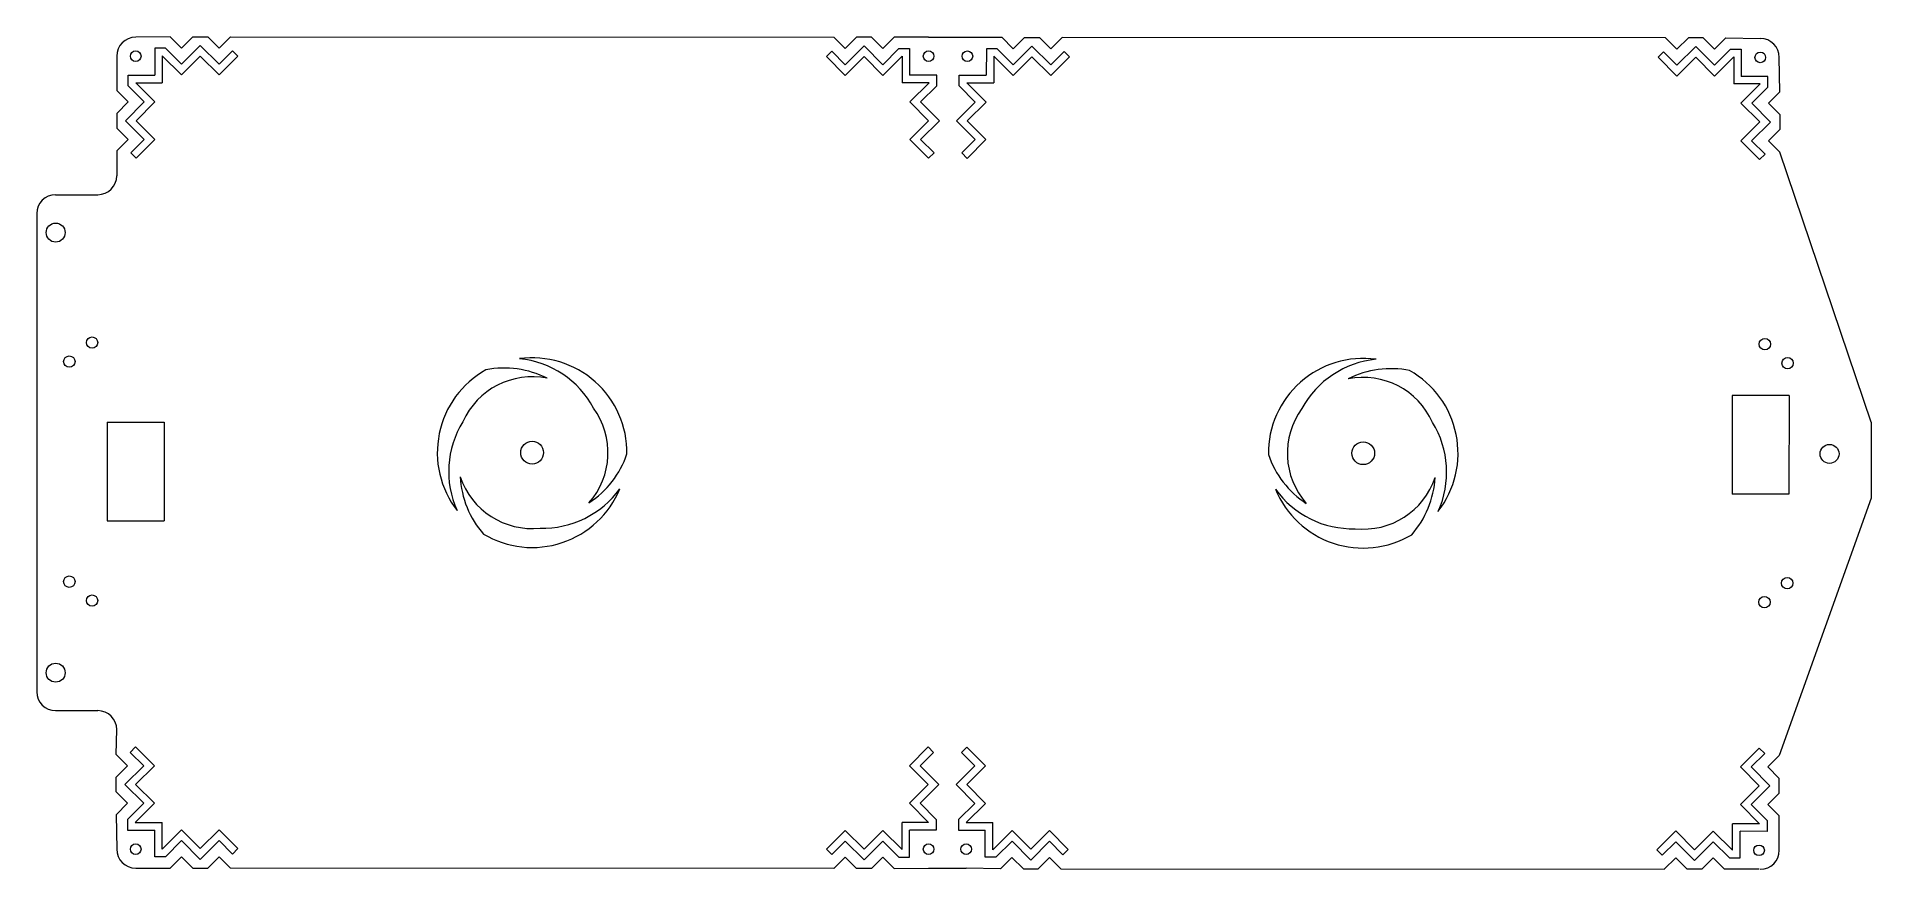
# Model space of a CAD drawing. Header units: millimetres. Extents: x -14 to 470, y -38 to 182.
import ezdxf

# ---------------------------------------------------------------- set-up
doc = ezdxf.new("R2010")
doc.units = ezdxf.units.MM
doc.layers.get('0').update_dxf_attribs({"linetype": 'CONTINUOUS', "lineweight": 0})

msp = doc.modelspace()

# ---------------------------------------------------------------- linework, layer by layer
for p, q in [((21.57, 181.64), (12.5, 181.5)), ((24.57, 178.64), (21.57, 181.64)), ((24.57, 178.64), (27.57, 181.64)), ((24.57, 174.4), (29.52, 179.35)), ((27.57, 181.64), (31.47, 181.64)), ((34.47, 174.4), (29.52, 179.35)), ((34.47, 178.64), (31.47, 181.64)), ((34.47, 178.64), (37.47, 181.64)), ((37.47, 181.64), (196.53, 181.5)), ((199.53, 178.5), (196.53, 181.5)), ((199.53, 178.5), (202.53, 181.5)), ((199.53, 174.26), (204.48, 179.21)), ((206.43, 181.5), (202.53, 181.5)), ((209.43, 174.26), (204.48, 179.21)), ((209.43, 178.5), (206.43, 181.5)), ((209.43, 178.5), (212.43, 181.5)), ((221.5, 181.5), (212.43, 181.5)), ((221.5, 181.5), (231.74, 181.49)), ((231.74, 181.49), (240.81, 181.48)), ((243.8, 178.47), (240.81, 181.48)), ((243.8, 178.47), (246.81, 181.47)), ((243.8, 174.23), (248.75, 179.17)), ((246.81, 181.47), (250.71, 181.46)), ((253.7, 174.22), (248.75, 179.17)), ((253.7, 178.46), (250.71, 181.46)), ((253.7, 178.46), (256.71, 181.45)), ((415.77, 181.36), (256.71, 181.45)), ((418.76, 178.35), (415.77, 181.36)), ((418.75, 174.11), (423.71, 179.05)), ((418.76, 178.35), (421.77, 181.35)), ((425.66, 181.34), (421.77, 181.35)), ((428.65, 174.1), (423.71, 179.05)), ((428.66, 178.34), (425.66, 181.34)), ((428.66, 178.34), (431.66, 181.33)), ((431.66, 181.33), (440.74, 181.18)), ((7.5, 176.5), (7.5, 167.43)), ((20.33, 178.64), (17.5, 178.64)), ((17.5, 178.64), (17.5, 171.5)), ((24.57, 171.57), (19.5, 176.64)), ((19.5, 176.64), (19.5, 169.5)), ((24.57, 174.4), (20.33, 178.64)), ((24.57, 171.57), (29.52, 176.52)), ((34.47, 171.57), (29.52, 176.52)), ((34.47, 174.4), (38.01, 177.94)), ((34.47, 171.57), (39.42, 176.52)), ((39.42, 176.52), (38.01, 177.94)), ((194.58, 176.38), (195.99, 177.79)), ((199.53, 171.43), (194.58, 176.38)), ((199.53, 174.26), (195.99, 177.79)), ((199.53, 171.43), (204.48, 176.38)), ((209.43, 171.43), (204.48, 176.38)), ((209.43, 174.26), (213.67, 178.5)), ((209.43, 171.43), (214.5, 176.5)), ((213.67, 178.5), (216.5, 178.5)), ((214.5, 176.5), (214.5, 169.5)), ((216.5, 178.5), (216.5, 171.5)), ((236.73, 178.48), (236.72, 171.48)), ((239.56, 178.48), (236.73, 178.48)), ((238.73, 176.48), (238.72, 169.48)), ((243.79, 171.4), (238.73, 176.48)), ((243.8, 174.23), (239.56, 178.48)), ((243.79, 171.4), (248.75, 176.35)), ((253.69, 171.39), (248.75, 176.35)), ((253.69, 171.39), (258.65, 176.33)), ((253.7, 174.22), (257.24, 177.75)), ((258.65, 176.33), (257.24, 177.75)), ((413.81, 176.24), (415.22, 177.65)), ((418.75, 171.28), (413.81, 176.24)), ((418.75, 174.11), (415.22, 177.65)), ((418.75, 171.28), (423.71, 176.22)), ((428.65, 171.27), (423.71, 176.22)), ((428.65, 174.1), (432.9, 178.33)), ((428.65, 171.27), (433.73, 176.33)), ((432.9, 178.33), (435.73, 178.33)), ((433.73, 176.33), (433.72, 169.19)), ((435.73, 178.33), (435.72, 171.19)), ((445.88, 167.11), (445.74, 176.18)), ((10.5, 168.67), (10.5, 171.5)), ((10.5, 171.5), (17.5, 171.5)), ((17.57, 164.43), (12.5, 169.5)), ((12.5, 169.5), (19.5, 169.5)), ((221.64, 169.5), (214.5, 169.5)), ((223.64, 171.5), (216.5, 171.5)), ((216.57, 164.43), (221.64, 169.5)), ((223.64, 168.67), (223.64, 171.5)), ((229.57, 168.67), (229.58, 171.5)), ((229.58, 171.5), (236.72, 171.48)), ((236.64, 164.41), (231.58, 169.49)), ((231.58, 169.49), (238.72, 169.48)), ((442.72, 171.18), (435.72, 171.19)), ((442.72, 168.35), (442.72, 171.18)), ((10.5, 164.43), (7.5, 167.43)), ((10.5, 164.43), (7.5, 161.43)), ((14.74, 164.43), (9.79, 159.48)), ((14.74, 164.43), (10.5, 168.67)), ((17.57, 164.43), (12.62, 159.48)), ((216.57, 164.43), (221.52, 159.48)), ((219.4, 164.43), (223.64, 168.67)), ((219.4, 164.43), (224.35, 159.48)), ((233.81, 164.42), (229.57, 168.67)), ((440.72, 169.18), (433.72, 169.19)), ((435.64, 164.11), (440.72, 169.18)), ((438.47, 164.11), (442.72, 168.35)), ((442.88, 164.11), (445.88, 167.11)), ((7.5, 161.43), (7.5, 157.53)), ((233.81, 164.42), (228.85, 159.48)), ((236.64, 164.41), (231.68, 159.47)), ((435.64, 164.11), (440.58, 159.16)), ((438.47, 164.11), (443.41, 159.15)), ((442.88, 164.11), (445.88, 161.11)), ((445.88, 161.11), (445.88, 157.21)), ((10.5, 154.53), (7.5, 157.53)), ((14.74, 154.53), (9.79, 159.48)), ((17.57, 154.53), (12.62, 159.48)), ((216.57, 154.53), (221.52, 159.48)), ((219.4, 154.53), (224.35, 159.48)), ((233.8, 154.52), (228.85, 159.48)), ((236.62, 154.51), (231.68, 159.47)), ((435.62, 154.22), (440.58, 159.16)), ((438.45, 154.21), (443.41, 159.15)), ((442.88, 154.21), (445.88, 157.21)), ((10.5, 154.53), (7.5, 151.53)), ((7.5, 151.53), (7.5, 145)), ((14.74, 154.53), (11.21, 150.99)), ((12.62, 149.58), (11.21, 150.99)), ((17.57, 154.53), (12.62, 149.58)), ((216.57, 154.53), (221.52, 149.58)), ((219.4, 154.53), (222.94, 150.99)), ((221.52, 149.58), (222.94, 150.99)), ((233.8, 154.52), (230.25, 150.99)), ((231.67, 149.57), (230.25, 150.99)), ((236.62, 154.51), (231.67, 149.57)), ((435.62, 154.22), (440.57, 149.26)), ((438.45, 154.21), (441.98, 150.67)), ((440.57, 149.26), (441.98, 150.67)), ((442.88, 154.21), (445.88, 151.21)), ((470, 80), (445.88, 151.21)), ((-8.6, 140), (2.5, 140)), ((-13.6, 135), (-13.6, 9)), ((433.32, 87.08), (433.28, 61.08)), ((20, 80), (20, 54)), ((470, 80), (470, 60)), ((470, 80), (470, 80)), ((470, 60), (445.74, -7.85)), ((-8.6, 4), (2.5, 4)), ((7.36, -7.53), (7.5, -1)), ((10.36, -10.53), (7.36, -7.53)), ((12.48, -5.58), (11.06, -6.99)), ((14.6, -10.53), (11.06, -6.99)), ((17.43, -10.53), (12.48, -5.58)), ((216.43, -10.53), (221.38, -5.58)), ((219.26, -10.53), (222.79, -6.99)), ((221.38, -5.58), (222.79, -6.99)), ((231.58, -5.59), (230.16, -7)), ((233.69, -10.54), (230.16, -7)), ((236.52, -10.54), (231.58, -5.59)), ((435.52, -10.84), (440.47, -5.9)), ((438.35, -10.85), (441.89, -7.32)), ((440.47, -5.9), (441.89, -7.32)), ((442.74, -10.85), (445.74, -7.85)), ((10.36, -10.53), (7.36, -13.53)), ((7.36, -17.43), (7.36, -13.53)), ((14.6, -10.53), (9.65, -15.48)), ((17.43, -10.53), (12.48, -15.48)), ((216.43, -10.53), (221.38, -15.48)), ((219.26, -10.53), (224.21, -15.48)), ((233.69, -10.54), (228.73, -15.48)), ((236.52, -10.54), (231.56, -15.49)), ((435.52, -10.84), (440.46, -15.8)), ((438.35, -10.85), (443.29, -15.81)), ((442.74, -10.85), (445.74, -13.85)), ((445.74, -17.75), (445.74, -13.85)), ((10.36, -20.43), (7.36, -17.43)), ((14.6, -20.43), (9.65, -15.48)), ((17.43, -20.43), (12.48, -15.48)), ((216.43, -20.43), (221.38, -15.48)), ((219.26, -20.43), (224.21, -15.48)), ((233.67, -20.44), (228.73, -15.48)), ((236.5, -20.44), (231.56, -15.49)), ((435.5, -20.74), (440.46, -15.8)), ((438.33, -20.75), (443.29, -15.81)), ((442.74, -20.75), (445.74, -17.75)), ((10.36, -20.43), (7.36, -23.43)), ((7.36, -23.43), (7.5, -32.5)), ((14.6, -20.43), (10.36, -24.67)), ((17.43, -20.43), (12.36, -25.5)), ((216.43, -20.43), (221.5, -25.5)), ((219.26, -20.43), (223.5, -24.67)), ((233.67, -20.44), (229.43, -24.68)), ((236.5, -20.44), (231.42, -25.51)), ((435.5, -20.74), (440.57, -25.82)), ((438.33, -20.75), (442.57, -25)), ((442.74, -20.75), (445.74, -23.75)), ((445.74, -32.82), (445.74, -23.75)), ((10.36, -24.67), (10.36, -27.5)), ((10.36, -27.5), (17.5, -27.5)), ((12.36, -25.5), (19.5, -25.5)), ((17.5, -34.5), (17.5, -27.5)), ((19.5, -32.5), (19.5, -25.5)), ((24.57, -27.43), (19.5, -32.5)), ((24.57, -27.43), (29.52, -32.38)), ((34.47, -27.43), (29.52, -32.38)), ((34.47, -27.43), (39.42, -32.38)), ((199.53, -27.57), (194.58, -32.52)), ((199.53, -27.57), (204.48, -32.52)), ((209.43, -27.57), (204.48, -32.52)), ((209.43, -27.57), (214.5, -32.64)), ((214.5, -32.64), (214.5, -25.5)), ((221.5, -25.5), (214.5, -25.5)), ((216.5, -34.64), (216.5, -27.5)), ((223.5, -27.5), (216.5, -27.5)), ((223.5, -24.67), (223.5, -27.5)), ((229.43, -24.68), (229.42, -27.5)), ((229.42, -27.5), (236.42, -27.51)), ((231.42, -25.51), (238.42, -25.52)), ((236.41, -34.66), (236.42, -27.51)), ((238.41, -32.66), (238.42, -25.52)), ((243.49, -27.6), (238.41, -32.66)), ((243.49, -27.6), (248.43, -32.55)), ((253.39, -27.61), (248.43, -32.55)), ((253.39, -27.61), (258.33, -32.57)), ((418.45, -27.72), (413.49, -32.66)), ((418.45, -27.72), (423.39, -32.67)), ((428.35, -27.73), (423.39, -32.67)), ((428.35, -27.73), (433.41, -32.81)), ((433.41, -32.81), (433.42, -25.81)), ((440.57, -25.82), (433.42, -25.81)), ((435.41, -34.81), (435.42, -27.81)), ((442.56, -27.82), (435.42, -27.81)), ((442.57, -25), (442.56, -27.82)), ((24.57, -30.26), (20.33, -34.5)), ((24.57, -30.26), (29.52, -35.21)), ((34.47, -30.26), (29.52, -35.21)), ((34.47, -30.26), (38.01, -33.79)), ((39.42, -32.38), (38.01, -33.79)), ((194.58, -32.52), (195.99, -33.94)), ((199.53, -30.4), (195.99, -33.94)), ((199.53, -30.4), (204.48, -35.35)), ((209.43, -30.4), (204.48, -35.35)), ((209.43, -30.4), (213.67, -34.64)), ((243.49, -30.43), (239.24, -34.66)), ((243.49, -30.43), (248.43, -35.38)), ((253.39, -30.44), (248.43, -35.38)), ((253.39, -30.44), (256.92, -33.98)), ((258.33, -32.57), (256.92, -33.98)), ((413.49, -32.66), (414.91, -34.08)), ((418.45, -30.55), (414.91, -34.08)), ((418.45, -30.55), (423.39, -35.5)), ((428.35, -30.56), (423.39, -35.5)), ((428.35, -30.56), (432.58, -34.81)), ((12.5, -37.5), (21.57, -37.5)), ((20.33, -34.5), (17.5, -34.5)), ((24.57, -34.5), (21.57, -37.5)), ((24.57, -34.5), (27.57, -37.5)), ((27.57, -37.5), (31.47, -37.5)), ((34.47, -34.5), (31.47, -37.5)), ((34.47, -34.5), (37.47, -37.5)), ((196.53, -37.64), (37.47, -37.5)), ((199.53, -34.64), (196.53, -37.64)), ((199.53, -34.64), (202.53, -37.64)), ((206.43, -37.64), (202.53, -37.64)), ((209.43, -34.64), (206.43, -37.64)), ((209.43, -34.64), (212.43, -37.64)), ((212.43, -37.64), (221.5, -37.5)), ((213.67, -34.64), (216.5, -34.64)), ((221.5, -37.5), (231.41, -37.51)), ((240.48, -37.66), (231.41, -37.51)), ((239.24, -34.66), (236.41, -34.66)), ((243.48, -34.67), (240.48, -37.66)), ((243.48, -34.67), (246.48, -37.67)), ((246.48, -37.67), (250.38, -37.68)), ((253.38, -34.68), (250.38, -37.68)), ((253.38, -34.68), (256.38, -37.69)), ((256.38, -37.69), (415.44, -37.78)), ((418.44, -34.79), (415.44, -37.78)), ((418.44, -34.79), (421.44, -37.79)), ((425.34, -37.8), (421.44, -37.79)), ((428.34, -34.8), (425.34, -37.8)), ((428.34, -34.8), (431.34, -37.81)), ((440.41, -37.82), (431.34, -37.81)), ((432.58, -34.81), (435.41, -34.81))]:
    msp.add_line(p, q)
at = {"linetype": 'CONTINUOUS'}
for p, q in [((448.32, 87.05), (433.32, 87.08)), ((448.32, 87.05), (448.28, 61.05)), ((5, 80), (20, 80)), ((5, 80), (5, 54)), ((448.28, 61.05), (433.28, 61.08)), ((5, 54), (20, 54))]:
    msp.add_line(p, q, dxfattribs=at)
for centre, radius in [((12.5, 176.5), 1.4), ((221.5, 176.5), 1.4), ((231.73, 176.49), 1.4), ((440.73, 176.18), 1.4), ((-8.6, 130), 2.5), ((459, 71.68), 2.5), ((-8.6, 14), 2.5), ((12.5, -32.5), 1.4), ((221.5, -32.5), 1.4), ((231.41, -32.51), 1.4), ((440.41, -32.82), 1.4)]:
    msp.add_circle(centre, radius)
for centre, radius in [((1, 101), 1.5), ((441.95, 100.6), 1.5), ((-5, 96), 1.5), ((447.94, 95.59), 1.5), ((117, 72), 3), ((336.07, 71.84), 3), ((-5, 38), 1.5), ((447.84, 37.59), 1.5), ((1, 33), 1.5), ((441.83, 32.6), 1.5)]:
    msp.add_circle(centre, radius, dxfattribs=at)
for centre, start, end in [((12.5, 176.5), 90, 180), ((440.74, 176.18), 0, 90), ((2.5, 145), 270, 0), ((-8.6, 135), 90, 180), ((-8.6, 9), 180, 270), ((2.5, -1), 360, 90), ((12.5, -32.5), 180, 270), ((440.74, -32.82), 270, 360)]:
    msp.add_arc(centre, 5, start, end)
at = {"color": 7, "linetype": 'CONTINUOUS', "lineweight": 0}
for centre, radius, start, end in [((117, 72), 25, 359.1811, 97.6608), ((111.17, 71.9), 25, 28.2955, 84.2667), ((336.07, 71.84), 25, 82.2531, 180.7327), ((117, 72), 25, 119.1811, 217.6608), ((117, 72), 20, 78.5295, 155.9884), ((109.67, 69.3), 25, 63.1089, 101.2077), ((341.9, 71.73), 25, 95.6471, 151.6183), ((343.4, 69.13), 25, 78.7061, 116.8049), ((336.07, 71.84), 25, 322.2531, 60.7327), ((336.07, 71.84), 20, 23.9255, 101.3844), ((117, 72), 20, 318.5295, 35.9884), ((336.07, 71.84), 20, 143.9255, 221.3844), ((120, 67), 25, 148.2955, 204.2667), ((333.06, 66.84), 25, 335.6471, 31.6183), ((118.33, 79.7), 25, 303.1089, 341.2077), ((334.75, 79.53), 25, 198.7061, 236.8049), ((123, 67), 25, 183.1089, 221.2077), ((117, 72), 20, 198.5295, 275.9884), ((336.07, 71.84), 20, 263.9255, 341.3844), ((330.06, 66.84), 25, 318.7061, 356.8049), ((117, 72), 25, 239.1811, 337.6608), ((119.83, 77.1), 25, 268.2955, 324.2667), ((333.25, 76.94), 25, 215.6471, 271.6183), ((336.07, 71.84), 25, 202.2531, 300.7327)]:
    msp.add_arc(centre, radius, start, end, dxfattribs=at)

doc.saveas('drawing.dxf')
